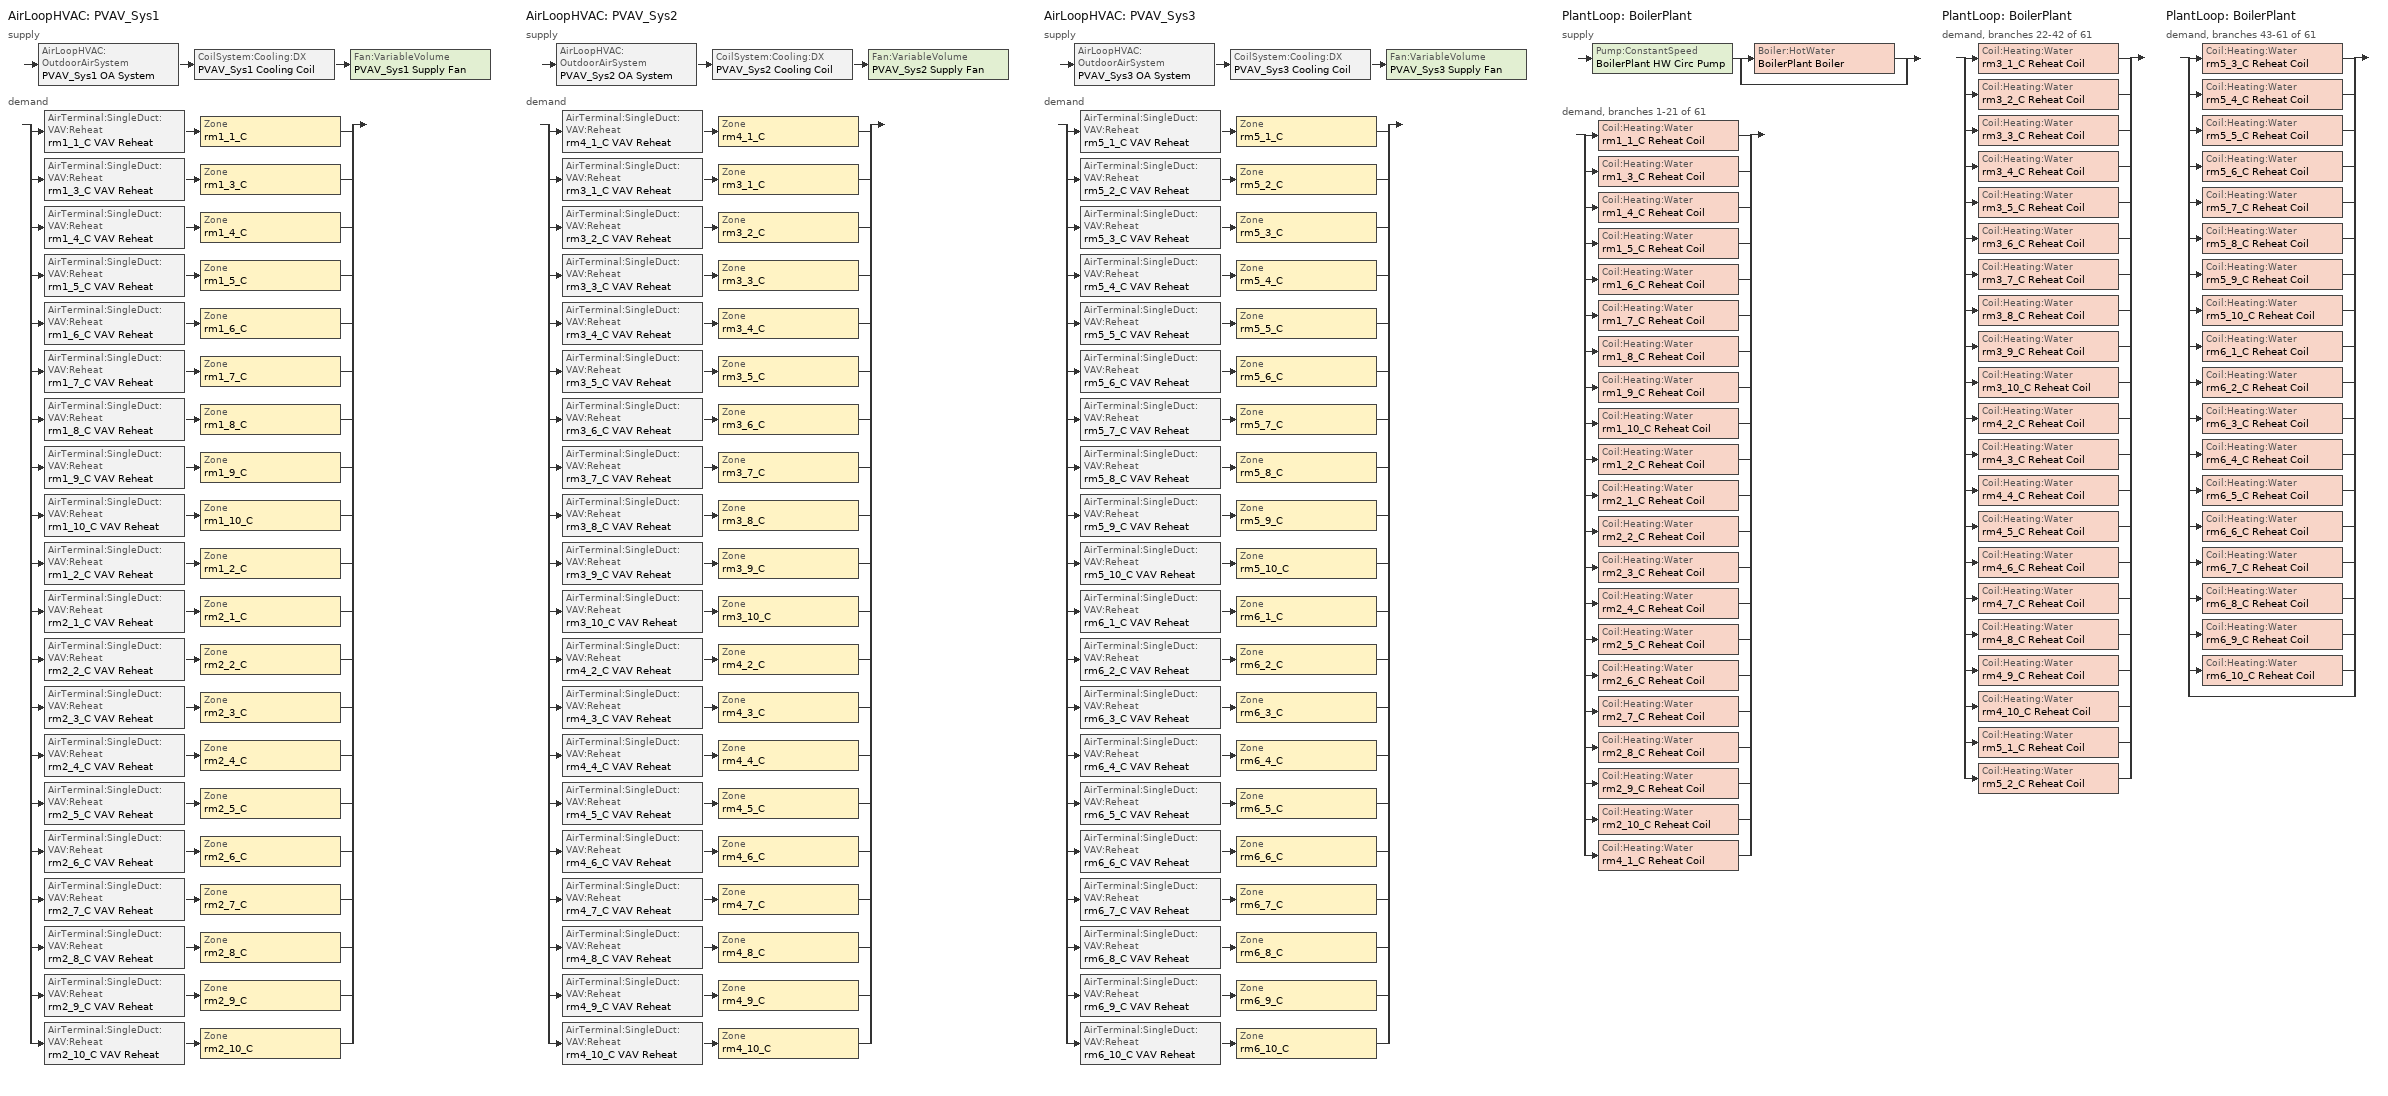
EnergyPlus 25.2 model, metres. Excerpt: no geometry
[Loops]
AirLoopHVAC 'PVAV_Sys1'
 supply: AirLoopHVAC:OutdoorAirSystem 'PVAV_Sys1 OA System' > CoilSystem:Cooling:DX 'PVAV_Sys1 Cooling Coil' > Fan:VariableVolume 'PVAV_Sys1 Supply Fan'
 demand: split
  | AirTerminal:SingleDuct:VAV:Reheat 'rm1_1_C VAV Reheat' > Zone 'rm1_1_C'
  | AirTerminal:SingleDuct:VAV:Reheat 'rm1_3_C VAV Reheat' > Zone 'rm1_3_C'
  | AirTerminal:SingleDuct:VAV:Reheat 'rm1_4_C VAV Reheat' > Zone 'rm1_4_C'
  | AirTerminal:SingleDuct:VAV:Reheat 'rm1_5_C VAV Reheat' > Zone 'rm1_5_C'
  | AirTerminal:SingleDuct:VAV:Reheat 'rm1_6_C VAV Reheat' > Zone 'rm1_6_C'
  | AirTerminal:SingleDuct:VAV:Reheat 'rm1_7_C VAV Reheat' > Zone 'rm1_7_C'
  | AirTerminal:SingleDuct:VAV:Reheat 'rm1_8_C VAV Reheat' > Zone 'rm1_8_C'
  | AirTerminal:SingleDuct:VAV:Reheat 'rm1_9_C VAV Reheat' > Zone 'rm1_9_C'
  | AirTerminal:SingleDuct:VAV:Reheat 'rm1_10_C VAV Reheat' > Zone 'rm1_10_C'
  | AirTerminal:SingleDuct:VAV:Reheat 'rm1_2_C VAV Reheat' > Zone 'rm1_2_C'
  | AirTerminal:SingleDuct:VAV:Reheat 'rm2_1_C VAV Reheat' > Zone 'rm2_1_C'
  | AirTerminal:SingleDuct:VAV:Reheat 'rm2_2_C VAV Reheat' > Zone 'rm2_2_C'
  | AirTerminal:SingleDuct:VAV:Reheat 'rm2_3_C VAV Reheat' > Zone 'rm2_3_C'
  | AirTerminal:SingleDuct:VAV:Reheat 'rm2_4_C VAV Reheat' > Zone 'rm2_4_C'
  | AirTerminal:SingleDuct:VAV:Reheat 'rm2_5_C VAV Reheat' > Zone 'rm2_5_C'
  | AirTerminal:SingleDuct:VAV:Reheat 'rm2_6_C VAV Reheat' > Zone 'rm2_6_C'
  | AirTerminal:SingleDuct:VAV:Reheat 'rm2_7_C VAV Reheat' > Zone 'rm2_7_C'
  | AirTerminal:SingleDuct:VAV:Reheat 'rm2_8_C VAV Reheat' > Zone 'rm2_8_C'
  | AirTerminal:SingleDuct:VAV:Reheat 'rm2_9_C VAV Reheat' > Zone 'rm2_9_C'
  | AirTerminal:SingleDuct:VAV:Reheat 'rm2_10_C VAV Reheat' > Zone 'rm2_10_C'
AirLoopHVAC 'PVAV_Sys2'
 supply: AirLoopHVAC:OutdoorAirSystem 'PVAV_Sys2 OA System' > CoilSystem:Cooling:DX 'PVAV_Sys2 Cooling Coil' > Fan:VariableVolume 'PVAV_Sys2 Supply Fan'
 demand: split
  | AirTerminal:SingleDuct:VAV:Reheat 'rm4_1_C VAV Reheat' > Zone 'rm4_1_C'
  | AirTerminal:SingleDuct:VAV:Reheat 'rm3_1_C VAV Reheat' > Zone 'rm3_1_C'
  | AirTerminal:SingleDuct:VAV:Reheat 'rm3_2_C VAV Reheat' > Zone 'rm3_2_C'
  | AirTerminal:SingleDuct:VAV:Reheat 'rm3_3_C VAV Reheat' > Zone 'rm3_3_C'
  | AirTerminal:SingleDuct:VAV:Reheat 'rm3_4_C VAV Reheat' > Zone 'rm3_4_C'
  | AirTerminal:SingleDuct:VAV:Reheat 'rm3_5_C VAV Reheat' > Zone 'rm3_5_C'
  | AirTerminal:SingleDuct:VAV:Reheat 'rm3_6_C VAV Reheat' > Zone 'rm3_6_C'
  | AirTerminal:SingleDuct:VAV:Reheat 'rm3_7_C VAV Reheat' > Zone 'rm3_7_C'
  | AirTerminal:SingleDuct:VAV:Reheat 'rm3_8_C VAV Reheat' > Zone 'rm3_8_C'
  | AirTerminal:SingleDuct:VAV:Reheat 'rm3_9_C VAV Reheat' > Zone 'rm3_9_C'
  | AirTerminal:SingleDuct:VAV:Reheat 'rm3_10_C VAV Reheat' > Zone 'rm3_10_C'
  | AirTerminal:SingleDuct:VAV:Reheat 'rm4_2_C VAV Reheat' > Zone 'rm4_2_C'
  | AirTerminal:SingleDuct:VAV:Reheat 'rm4_3_C VAV Reheat' > Zone 'rm4_3_C'
  | AirTerminal:SingleDuct:VAV:Reheat 'rm4_4_C VAV Reheat' > Zone 'rm4_4_C'
  | AirTerminal:SingleDuct:VAV:Reheat 'rm4_5_C VAV Reheat' > Zone 'rm4_5_C'
  | AirTerminal:SingleDuct:VAV:Reheat 'rm4_6_C VAV Reheat' > Zone 'rm4_6_C'
  | AirTerminal:SingleDuct:VAV:Reheat 'rm4_7_C VAV Reheat' > Zone 'rm4_7_C'
  | AirTerminal:SingleDuct:VAV:Reheat 'rm4_8_C VAV Reheat' > Zone 'rm4_8_C'
  | AirTerminal:SingleDuct:VAV:Reheat 'rm4_9_C VAV Reheat' > Zone 'rm4_9_C'
  | AirTerminal:SingleDuct:VAV:Reheat 'rm4_10_C VAV Reheat' > Zone 'rm4_10_C'
AirLoopHVAC 'PVAV_Sys3'
 supply: AirLoopHVAC:OutdoorAirSystem 'PVAV_Sys3 OA System' > CoilSystem:Cooling:DX 'PVAV_Sys3 Cooling Coil' > Fan:VariableVolume 'PVAV_Sys3 Supply Fan'
 demand: split
  | AirTerminal:SingleDuct:VAV:Reheat 'rm5_1_C VAV Reheat' > Zone 'rm5_1_C'
  | AirTerminal:SingleDuct:VAV:Reheat 'rm5_2_C VAV Reheat' > Zone 'rm5_2_C'
  | AirTerminal:SingleDuct:VAV:Reheat 'rm5_3_C VAV Reheat' > Zone 'rm5_3_C'
  | AirTerminal:SingleDuct:VAV:Reheat 'rm5_4_C VAV Reheat' > Zone 'rm5_4_C'
  | AirTerminal:SingleDuct:VAV:Reheat 'rm5_5_C VAV Reheat' > Zone 'rm5_5_C'
  | AirTerminal:SingleDuct:VAV:Reheat 'rm5_6_C VAV Reheat' > Zone 'rm5_6_C'
  | AirTerminal:SingleDuct:VAV:Reheat 'rm5_7_C VAV Reheat' > Zone 'rm5_7_C'
  | AirTerminal:SingleDuct:VAV:Reheat 'rm5_8_C VAV Reheat' > Zone 'rm5_8_C'
  | AirTerminal:SingleDuct:VAV:Reheat 'rm5_9_C VAV Reheat' > Zone 'rm5_9_C'
  | AirTerminal:SingleDuct:VAV:Reheat 'rm5_10_C VAV Reheat' > Zone 'rm5_10_C'
  | AirTerminal:SingleDuct:VAV:Reheat 'rm6_1_C VAV Reheat' > Zone 'rm6_1_C'
  | AirTerminal:SingleDuct:VAV:Reheat 'rm6_2_C VAV Reheat' > Zone 'rm6_2_C'
  | AirTerminal:SingleDuct:VAV:Reheat 'rm6_3_C VAV Reheat' > Zone 'rm6_3_C'
  | AirTerminal:SingleDuct:VAV:Reheat 'rm6_4_C VAV Reheat' > Zone 'rm6_4_C'
  | AirTerminal:SingleDuct:VAV:Reheat 'rm6_5_C VAV Reheat' > Zone 'rm6_5_C'
  | AirTerminal:SingleDuct:VAV:Reheat 'rm6_6_C VAV Reheat' > Zone 'rm6_6_C'
  | AirTerminal:SingleDuct:VAV:Reheat 'rm6_7_C VAV Reheat' > Zone 'rm6_7_C'
  | AirTerminal:SingleDuct:VAV:Reheat 'rm6_8_C VAV Reheat' > Zone 'rm6_8_C'
  | AirTerminal:SingleDuct:VAV:Reheat 'rm6_9_C VAV Reheat' > Zone 'rm6_9_C'
  | AirTerminal:SingleDuct:VAV:Reheat 'rm6_10_C VAV Reheat' > Zone 'rm6_10_C'
PlantLoop 'BoilerPlant'
 supply: Pump:ConstantSpeed 'BoilerPlant HW Circ Pump' > split
  | Boiler:HotWater 'BoilerPlant Boiler'
  | bypass
 demand, branches 1-21 of 61: split
  | Coil:Heating:Water 'rm1_1_C Reheat Coil'
  | Coil:Heating:Water 'rm1_3_C Reheat Coil'
  | Coil:Heating:Water 'rm1_4_C Reheat Coil'
  | Coil:Heating:Water 'rm1_5_C Reheat Coil'
  | Coil:Heating:Water 'rm1_6_C Reheat Coil'
  | Coil:Heating:Water 'rm1_7_C Reheat Coil'
  | Coil:Heating:Water 'rm1_8_C Reheat Coil'
  | Coil:Heating:Water 'rm1_9_C Reheat Coil'
  | Coil:Heating:Water 'rm1_10_C Reheat Coil'
  | Coil:Heating:Water 'rm1_2_C Reheat Coil'
  | Coil:Heating:Water 'rm2_1_C Reheat Coil'
  | Coil:Heating:Water 'rm2_2_C Reheat Coil'
  | Coil:Heating:Water 'rm2_3_C Reheat Coil'
  | Coil:Heating:Water 'rm2_4_C Reheat Coil'
  | Coil:Heating:Water 'rm2_5_C Reheat Coil'
  | Coil:Heating:Water 'rm2_6_C Reheat Coil'
  | Coil:Heating:Water 'rm2_7_C Reheat Coil'
  | Coil:Heating:Water 'rm2_8_C Reheat Coil'
  | Coil:Heating:Water 'rm2_9_C Reheat Coil'
  | Coil:Heating:Water 'rm2_10_C Reheat Coil'
  | Coil:Heating:Water 'rm4_1_C Reheat Coil'
PlantLoop 'BoilerPlant'
 demand, branches 22-42 of 61: split
  | Coil:Heating:Water 'rm3_1_C Reheat Coil'
  | Coil:Heating:Water 'rm3_2_C Reheat Coil'
  | Coil:Heating:Water 'rm3_3_C Reheat Coil'
  | Coil:Heating:Water 'rm3_4_C Reheat Coil'
  | Coil:Heating:Water 'rm3_5_C Reheat Coil'
  | Coil:Heating:Water 'rm3_6_C Reheat Coil'
  | Coil:Heating:Water 'rm3_7_C Reheat Coil'
  | Coil:Heating:Water 'rm3_8_C Reheat Coil'
  | Coil:Heating:Water 'rm3_9_C Reheat Coil'
  | Coil:Heating:Water 'rm3_10_C Reheat Coil'
  | Coil:Heating:Water 'rm4_2_C Reheat Coil'
  | Coil:Heating:Water 'rm4_3_C Reheat Coil'
  | Coil:Heating:Water 'rm4_4_C Reheat Coil'
  | Coil:Heating:Water 'rm4_5_C Reheat Coil'
  | Coil:Heating:Water 'rm4_6_C Reheat Coil'
  | Coil:Heating:Water 'rm4_7_C Reheat Coil'
  | Coil:Heating:Water 'rm4_8_C Reheat Coil'
  | Coil:Heating:Water 'rm4_9_C Reheat Coil'
  | Coil:Heating:Water 'rm4_10_C Reheat Coil'
  | Coil:Heating:Water 'rm5_1_C Reheat Coil'
  | Coil:Heating:Water 'rm5_2_C Reheat Coil'
PlantLoop 'BoilerPlant'
 demand, branches 43-61 of 61: split
  | Coil:Heating:Water 'rm5_3_C Reheat Coil'
  | Coil:Heating:Water 'rm5_4_C Reheat Coil'
  | Coil:Heating:Water 'rm5_5_C Reheat Coil'
  | Coil:Heating:Water 'rm5_6_C Reheat Coil'
  | Coil:Heating:Water 'rm5_7_C Reheat Coil'
  | Coil:Heating:Water 'rm5_8_C Reheat Coil'
  | Coil:Heating:Water 'rm5_9_C Reheat Coil'
  | Coil:Heating:Water 'rm5_10_C Reheat Coil'
  | Coil:Heating:Water 'rm6_1_C Reheat Coil'
  | Coil:Heating:Water 'rm6_2_C Reheat Coil'
  | Coil:Heating:Water 'rm6_3_C Reheat Coil'
  | Coil:Heating:Water 'rm6_4_C Reheat Coil'
  | Coil:Heating:Water 'rm6_5_C Reheat Coil'
  | Coil:Heating:Water 'rm6_6_C Reheat Coil'
  | Coil:Heating:Water 'rm6_7_C Reheat Coil'
  | Coil:Heating:Water 'rm6_8_C Reheat Coil'
  | Coil:Heating:Water 'rm6_9_C Reheat Coil'
  | Coil:Heating:Water 'rm6_10_C Reheat Coil'
  | bypass
[ZoneControl:Thermostat] Control Type Schedule=Zone-Control-Type-Sched
Name | Zone or ZoneList | Control 1
rm1_1_C Thermostat | rm1_1_C | rm1_1_C DualSPSched
rm1_3_C Thermostat | rm1_3_C | rm1_3_C DualSPSched
rm1_4_C Thermostat | rm1_4_C | rm1_4_C DualSPSched
rm1_5_C Thermostat | rm1_5_C | rm1_5_C DualSPSched
rm1_6_C Thermostat | rm1_6_C | rm1_6_C DualSPSched
rm1_7_C Thermostat | rm1_7_C | rm1_7_C DualSPSched
rm1_8_C Thermostat | rm1_8_C | rm1_8_C DualSPSched
rm1_9_C Thermostat | rm1_9_C | rm1_9_C DualSPSched
rm1_10_C Thermostat | rm1_10_C | rm1_10_C DualSPSched
rm1_2_C Thermostat | rm1_2_C | rm1_2_C DualSPSched
rm2_1_C Thermostat | rm2_1_C | rm2_1_C DualSPSched
rm2_2_C Thermostat | rm2_2_C | rm2_2_C DualSPSched
rm2_3_C Thermostat | rm2_3_C | rm2_3_C DualSPSched
rm2_4_C Thermostat | rm2_4_C | rm2_4_C DualSPSched
rm2_5_C Thermostat | rm2_5_C | rm2_5_C DualSPSched
rm2_6_C Thermostat | rm2_6_C | rm2_6_C DualSPSched
rm2_7_C Thermostat | rm2_7_C | rm2_7_C DualSPSched
rm2_8_C Thermostat | rm2_8_C | rm2_8_C DualSPSched
rm2_9_C Thermostat | rm2_9_C | rm2_9_C DualSPSched
rm2_10_C Thermostat | rm2_10_C | rm2_10_C DualSPSched
rm4_1_C Thermostat | rm4_1_C | rm4_1_C DualSPSched
rm3_1_C Thermostat | rm3_1_C | rm3_1_C DualSPSched
rm3_2_C Thermostat | rm3_2_C | rm3_2_C DualSPSched
rm3_3_C Thermostat | rm3_3_C | rm3_3_C DualSPSched
rm3_4_C Thermostat | rm3_4_C | rm3_4_C DualSPSched
rm3_5_C Thermostat | rm3_5_C | rm3_5_C DualSPSched
rm3_6_C Thermostat | rm3_6_C | rm3_6_C DualSPSched
rm3_7_C Thermostat | rm3_7_C | rm3_7_C DualSPSched
rm3_8_C Thermostat | rm3_8_C | rm3_8_C DualSPSched
rm3_9_C Thermostat | rm3_9_C | rm3_9_C DualSPSched
rm3_10_C Thermostat | rm3_10_C | rm3_10_C DualSPSched
rm4_2_C Thermostat | rm4_2_C | rm4_2_C DualSPSched
rm4_3_C Thermostat | rm4_3_C | rm4_3_C DualSPSched
rm4_4_C Thermostat | rm4_4_C | rm4_4_C DualSPSched
rm4_5_C Thermostat | rm4_5_C | rm4_5_C DualSPSched
rm4_6_C Thermostat | rm4_6_C | rm4_6_C DualSPSched
rm4_7_C Thermostat | rm4_7_C | rm4_7_C DualSPSched
rm4_8_C Thermostat | rm4_8_C | rm4_8_C DualSPSched
rm4_9_C Thermostat | rm4_9_C | rm4_9_C DualSPSched
rm4_10_C Thermostat | rm4_10_C | rm4_10_C DualSPSched
rm5_1_C Thermostat | rm5_1_C | rm5_1_C DualSPSched
rm5_2_C Thermostat | rm5_2_C | rm5_2_C DualSPSched
rm5_3_C Thermostat | rm5_3_C | rm5_3_C DualSPSched
rm5_4_C Thermostat | rm5_4_C | rm5_4_C DualSPSched
rm5_5_C Thermostat | rm5_5_C | rm5_5_C DualSPSched
rm5_6_C Thermostat | rm5_6_C | rm5_6_C DualSPSched
rm5_7_C Thermostat | rm5_7_C | rm5_7_C DualSPSched
rm5_8_C Thermostat | rm5_8_C | rm5_8_C DualSPSched
rm5_9_C Thermostat | rm5_9_C | rm5_9_C DualSPSched
rm5_10_C Thermostat | rm5_10_C | rm5_10_C DualSPSched
rm6_1_C Thermostat | rm6_1_C | rm6_1_C DualSPSched
rm6_2_C Thermostat | rm6_2_C | rm6_2_C DualSPSched
rm6_3_C Thermostat | rm6_3_C | rm6_3_C DualSPSched
rm6_4_C Thermostat | rm6_4_C | rm6_4_C DualSPSched
rm6_5_C Thermostat | rm6_5_C | rm6_5_C DualSPSched
rm6_6_C Thermostat | rm6_6_C | rm6_6_C DualSPSched
rm6_7_C Thermostat | rm6_7_C | rm6_7_C DualSPSched
rm6_8_C Thermostat | rm6_8_C | rm6_8_C DualSPSched
rm6_9_C Thermostat | rm6_9_C | rm6_9_C DualSPSched
rm6_10_C Thermostat | rm6_10_C | rm6_10_C DualSPSched
[ThermostatSetpoint:DualSetpoint] Heating Setpoint Temperature Schedule=OffHtT; Cooling Setpoint Temperature Schedule=OffClT
rm1_1_C DualSPSched; rm1_3_C DualSPSched; rm1_4_C DualSPSched; rm1_5_C DualSPSched; rm1_6_C DualSPSched; rm1_7_C DualSPSched; rm1_8_C DualSPSched; rm1_9_C DualSPSched; rm1_10_C DualSPSched; rm1_2_C DualSPSched; rm2_1_C DualSPSched; rm2_2_C DualSPSched; rm2_3_C DualSPSched; rm2_4_C DualSPSched; rm2_5_C DualSPSched; rm2_6_C DualSPSched; rm2_7_C DualSPSched; rm2_8_C DualSPSched; rm2_9_C DualSPSched; rm2_10_C DualSPSched; rm4_1_C DualSPSched; rm3_1_C DualSPSched; rm3_2_C DualSPSched; rm3_3_C DualSPSched; rm3_4_C DualSPSched; rm3_5_C DualSPSched; rm3_6_C DualSPSched; rm3_7_C DualSPSched; rm3_8_C DualSPSched; rm3_9_C DualSPSched; rm3_10_C DualSPSched; rm4_2_C DualSPSched; rm4_3_C DualSPSched; rm4_4_C DualSPSched; rm4_5_C DualSPSched; rm4_6_C DualSPSched; rm4_7_C DualSPSched; rm4_8_C DualSPSched; rm4_9_C DualSPSched; rm4_10_C DualSPSched; rm5_1_C DualSPSched; rm5_2_C DualSPSched; rm5_3_C DualSPSched; rm5_4_C DualSPSched; rm5_5_C DualSPSched; rm5_6_C DualSPSched; rm5_7_C DualSPSched; rm5_8_C DualSPSched; rm5_9_C DualSPSched; rm5_10_C DualSPSched; rm6_1_C DualSPSched; rm6_2_C DualSPSched; rm6_3_C DualSPSched; rm6_4_C DualSPSched; rm6_5_C DualSPSched; rm6_6_C DualSPSched; rm6_7_C DualSPSched; rm6_8_C DualSPSched; rm6_9_C DualSPSched; rm6_10_C DualSPSched
[Sizing:Zone] Zone Cooling Design Supply Air Temperature Input Method=SupplyAirTemperature; Zone Cooling Design Supply Air Temperature {C}=14; Zone Heating Design Supply Air Temperature Input Method=SupplyAirTemperature; Zone Heating Design Supply Air Temperature {C}=50; Zone Cooling Design Supply Air Humidity Ratio {kgWater/kgDryAir}=0.008; Zone Heating Design Supply Air Humidity Ratio {kgWater/kgDryAir}=0.008; Zone Heating Sizing Factor=0; Zone Cooling Sizing Factor=0; Cooling Design Air Flow Method=DesignDay; Cooling Design Air Flow Rate {m3/s}=0; Heating Design Air Flow Method=DesignDay; Heating Design Air Flow Rate {m3/s}=0
Name | Design Specification Outdoor Air Object
rm1_1_C | SZ DSOA rm1_1_C
rm1_3_C | SZ DSOA rm1_3_C
rm1_4_C | SZ DSOA rm1_4_C
rm1_5_C | SZ DSOA rm1_5_C
rm1_6_C | SZ DSOA rm1_6_C
rm1_7_C | SZ DSOA rm1_7_C
rm1_8_C | SZ DSOA rm1_8_C
rm1_9_C | SZ DSOA rm1_9_C
rm1_10_C | SZ DSOA rm1_10_C
rm1_2_C | SZ DSOA rm1_2_C
rm2_1_C | SZ DSOA rm2_1_C
rm2_2_C | SZ DSOA rm2_2_C
rm2_3_C | SZ DSOA rm2_3_C
rm2_4_C | SZ DSOA rm2_4_C
rm2_5_C | SZ DSOA rm2_5_C
rm2_6_C | SZ DSOA rm2_6_C
rm2_7_C | SZ DSOA rm2_7_C
rm2_8_C | SZ DSOA rm2_8_C
rm2_9_C | SZ DSOA rm2_9_C
rm2_10_C | SZ DSOA rm2_10_C
rm4_1_C | SZ DSOA rm4_1_C
rm3_1_C | SZ DSOA rm3_1_C
rm3_2_C | SZ DSOA rm3_2_C
rm3_3_C | SZ DSOA rm3_3_C
rm3_4_C | SZ DSOA rm3_4_C
rm3_5_C | SZ DSOA rm3_5_C
rm3_6_C | SZ DSOA rm3_6_C
rm3_7_C | SZ DSOA rm3_7_C
rm3_8_C | SZ DSOA rm3_8_C
rm3_9_C | SZ DSOA rm3_9_C
rm3_10_C | SZ DSOA rm3_10_C
rm4_2_C | SZ DSOA rm4_2_C
rm4_3_C | SZ DSOA rm4_3_C
rm4_4_C | SZ DSOA rm4_4_C
rm4_5_C | SZ DSOA rm4_5_C
rm4_6_C | SZ DSOA rm4_6_C
rm4_7_C | SZ DSOA rm4_7_C
rm4_8_C | SZ DSOA rm4_8_C
rm4_9_C | SZ DSOA rm4_9_C
rm4_10_C | SZ DSOA rm4_10_C
rm5_1_C | SZ DSOA rm5_1_C
rm5_2_C | SZ DSOA rm5_2_C
rm5_3_C | SZ DSOA rm5_3_C
rm5_4_C | SZ DSOA rm5_4_C
rm5_5_C | SZ DSOA rm5_5_C
rm5_6_C | SZ DSOA rm5_6_C
rm5_7_C | SZ DSOA rm5_7_C
rm5_8_C | SZ DSOA rm5_8_C
rm5_9_C | SZ DSOA rm5_9_C
rm5_10_C | SZ DSOA rm5_10_C
rm6_1_C | SZ DSOA rm6_1_C
rm6_2_C | SZ DSOA rm6_2_C
rm6_3_C | SZ DSOA rm6_3_C
rm6_4_C | SZ DSOA rm6_4_C
rm6_5_C | SZ DSOA rm6_5_C
rm6_6_C | SZ DSOA rm6_6_C
rm6_7_C | SZ DSOA rm6_7_C
rm6_8_C | SZ DSOA rm6_8_C
rm6_9_C | SZ DSOA rm6_9_C
rm6_10_C | SZ DSOA rm6_10_C
[DesignSpecification:OutdoorAir] Outdoor Air Method=Flow/Zone; Outdoor Air Flow per Person {m3/s-person}=0; Outdoor Air Flow per Zone Floor Area {m3/s-m2}=0; Outdoor Air Flow per Zone {m3/s}=0.0308911
SZ DSOA rm1_1_C; SZ DSOA rm1_3_C; SZ DSOA rm1_4_C; SZ DSOA rm1_5_C; SZ DSOA rm1_6_C; SZ DSOA rm1_7_C; SZ DSOA rm1_8_C; SZ DSOA rm1_9_C; SZ DSOA rm1_10_C; SZ DSOA rm1_2_C; SZ DSOA rm2_1_C; SZ DSOA rm2_2_C; SZ DSOA rm2_3_C; SZ DSOA rm2_4_C; SZ DSOA rm2_5_C; SZ DSOA rm2_6_C; SZ DSOA rm2_7_C; SZ DSOA rm2_8_C; SZ DSOA rm2_9_C; SZ DSOA rm2_10_C; SZ DSOA rm4_1_C; SZ DSOA rm3_1_C; SZ DSOA rm3_2_C; SZ DSOA rm3_3_C; SZ DSOA rm3_4_C; SZ DSOA rm3_5_C; SZ DSOA rm3_6_C; SZ DSOA rm3_7_C; SZ DSOA rm3_8_C; SZ DSOA rm3_9_C; SZ DSOA rm3_10_C; SZ DSOA rm4_2_C; SZ DSOA rm4_3_C; SZ DSOA rm4_4_C; SZ DSOA rm4_5_C; SZ DSOA rm4_6_C; SZ DSOA rm4_7_C; SZ DSOA rm4_8_C; SZ DSOA rm4_9_C; SZ DSOA rm4_10_C; SZ DSOA rm5_1_C; SZ DSOA rm5_2_C; SZ DSOA rm5_3_C; SZ DSOA rm5_4_C; SZ DSOA rm5_5_C; SZ DSOA rm5_6_C; SZ DSOA rm5_7_C; SZ DSOA rm5_8_C; SZ DSOA rm5_9_C; SZ DSOA rm5_10_C; SZ DSOA rm6_1_C; SZ DSOA rm6_2_C; SZ DSOA rm6_3_C; SZ DSOA rm6_4_C; SZ DSOA rm6_5_C; SZ DSOA rm6_6_C; SZ DSOA rm6_7_C; SZ DSOA rm6_8_C; SZ DSOA rm6_9_C; SZ DSOA rm6_10_C
[Zone equipment]
rm1_1_C: rm1_1_C VAV Reheat
rm1_3_C: rm1_3_C VAV Reheat
rm1_4_C: rm1_4_C VAV Reheat
rm1_5_C: rm1_5_C VAV Reheat
rm1_6_C: rm1_6_C VAV Reheat
rm1_7_C: rm1_7_C VAV Reheat
rm1_8_C: rm1_8_C VAV Reheat
rm1_9_C: rm1_9_C VAV Reheat
rm1_10_C: rm1_10_C VAV Reheat
rm1_2_C: rm1_2_C VAV Reheat
rm2_1_C: rm2_1_C VAV Reheat
rm2_2_C: rm2_2_C VAV Reheat
rm2_3_C: rm2_3_C VAV Reheat
rm2_4_C: rm2_4_C VAV Reheat
rm2_5_C: rm2_5_C VAV Reheat
rm2_6_C: rm2_6_C VAV Reheat
rm2_7_C: rm2_7_C VAV Reheat
rm2_8_C: rm2_8_C VAV Reheat
rm2_9_C: rm2_9_C VAV Reheat
rm2_10_C: rm2_10_C VAV Reheat
rm4_1_C: rm4_1_C VAV Reheat
rm3_1_C: rm3_1_C VAV Reheat
rm3_2_C: rm3_2_C VAV Reheat
rm3_3_C: rm3_3_C VAV Reheat
rm3_4_C: rm3_4_C VAV Reheat
rm3_5_C: rm3_5_C VAV Reheat
rm3_6_C: rm3_6_C VAV Reheat
rm3_7_C: rm3_7_C VAV Reheat
rm3_8_C: rm3_8_C VAV Reheat
rm3_9_C: rm3_9_C VAV Reheat
rm3_10_C: rm3_10_C VAV Reheat
rm4_2_C: rm4_2_C VAV Reheat
rm4_3_C: rm4_3_C VAV Reheat
rm4_4_C: rm4_4_C VAV Reheat
rm4_5_C: rm4_5_C VAV Reheat
rm4_6_C: rm4_6_C VAV Reheat
rm4_7_C: rm4_7_C VAV Reheat
rm4_8_C: rm4_8_C VAV Reheat
rm4_9_C: rm4_9_C VAV Reheat
rm4_10_C: rm4_10_C VAV Reheat
rm5_1_C: rm5_1_C VAV Reheat
rm5_2_C: rm5_2_C VAV Reheat
rm5_3_C: rm5_3_C VAV Reheat
rm5_4_C: rm5_4_C VAV Reheat
rm5_5_C: rm5_5_C VAV Reheat
rm5_6_C: rm5_6_C VAV Reheat
rm5_7_C: rm5_7_C VAV Reheat
rm5_8_C: rm5_8_C VAV Reheat
rm5_9_C: rm5_9_C VAV Reheat
rm5_10_C: rm5_10_C VAV Reheat
rm6_1_C: rm6_1_C VAV Reheat
rm6_2_C: rm6_2_C VAV Reheat
rm6_3_C: rm6_3_C VAV Reheat
rm6_4_C: rm6_4_C VAV Reheat
rm6_5_C: rm6_5_C VAV Reheat
rm6_6_C: rm6_6_C VAV Reheat
rm6_7_C: rm6_7_C VAV Reheat
rm6_8_C: rm6_8_C VAV Reheat
rm6_9_C: rm6_9_C VAV Reheat
rm6_10_C: rm6_10_C VAV Reheat
[AirTerminal:SingleDuct:VAV:Reheat] Availability Schedule=OffFan; Maximum Air Flow Rate {m3/s}=autosize; Zone Minimum Air Flow Input Method=Constant; Constant Minimum Air Flow Fraction=0.3; Maximum Hot Water or Steam Flow Rate {m3/s}=autosize; Minimum Hot Water or Steam Flow Rate {m3/s}=0; Convergence Tolerance=0.001; Damper Heating Action=Reverse
Name | Reheat Coil
rm1_1_C VAV Reheat | rm1_1_C Reheat Coil
rm1_3_C VAV Reheat | rm1_3_C Reheat Coil
rm1_4_C VAV Reheat | rm1_4_C Reheat Coil
rm1_5_C VAV Reheat | rm1_5_C Reheat Coil
rm1_6_C VAV Reheat | rm1_6_C Reheat Coil
rm1_7_C VAV Reheat | rm1_7_C Reheat Coil
rm1_8_C VAV Reheat | rm1_8_C Reheat Coil
rm1_9_C VAV Reheat | rm1_9_C Reheat Coil
rm1_10_C VAV Reheat | rm1_10_C Reheat Coil
rm1_2_C VAV Reheat | rm1_2_C Reheat Coil
rm2_1_C VAV Reheat | rm2_1_C Reheat Coil
rm2_2_C VAV Reheat | rm2_2_C Reheat Coil
rm2_3_C VAV Reheat | rm2_3_C Reheat Coil
rm2_4_C VAV Reheat | rm2_4_C Reheat Coil
rm2_5_C VAV Reheat | rm2_5_C Reheat Coil
rm2_6_C VAV Reheat | rm2_6_C Reheat Coil
rm2_7_C VAV Reheat | rm2_7_C Reheat Coil
rm2_8_C VAV Reheat | rm2_8_C Reheat Coil
rm2_9_C VAV Reheat | rm2_9_C Reheat Coil
rm2_10_C VAV Reheat | rm2_10_C Reheat Coil
rm4_1_C VAV Reheat | rm4_1_C Reheat Coil
rm3_1_C VAV Reheat | rm3_1_C Reheat Coil
rm3_2_C VAV Reheat | rm3_2_C Reheat Coil
rm3_3_C VAV Reheat | rm3_3_C Reheat Coil
rm3_4_C VAV Reheat | rm3_4_C Reheat Coil
rm3_5_C VAV Reheat | rm3_5_C Reheat Coil
rm3_6_C VAV Reheat | rm3_6_C Reheat Coil
rm3_7_C VAV Reheat | rm3_7_C Reheat Coil
rm3_8_C VAV Reheat | rm3_8_C Reheat Coil
rm3_9_C VAV Reheat | rm3_9_C Reheat Coil
rm3_10_C VAV Reheat | rm3_10_C Reheat Coil
rm4_2_C VAV Reheat | rm4_2_C Reheat Coil
rm4_3_C VAV Reheat | rm4_3_C Reheat Coil
rm4_4_C VAV Reheat | rm4_4_C Reheat Coil
rm4_5_C VAV Reheat | rm4_5_C Reheat Coil
rm4_6_C VAV Reheat | rm4_6_C Reheat Coil
rm4_7_C VAV Reheat | rm4_7_C Reheat Coil
rm4_8_C VAV Reheat | rm4_8_C Reheat Coil
rm4_9_C VAV Reheat | rm4_9_C Reheat Coil
rm4_10_C VAV Reheat | rm4_10_C Reheat Coil
rm5_1_C VAV Reheat | rm5_1_C Reheat Coil
rm5_2_C VAV Reheat | rm5_2_C Reheat Coil
rm5_3_C VAV Reheat | rm5_3_C Reheat Coil
rm5_4_C VAV Reheat | rm5_4_C Reheat Coil
rm5_5_C VAV Reheat | rm5_5_C Reheat Coil
rm5_6_C VAV Reheat | rm5_6_C Reheat Coil
rm5_7_C VAV Reheat | rm5_7_C Reheat Coil
rm5_8_C VAV Reheat | rm5_8_C Reheat Coil
rm5_9_C VAV Reheat | rm5_9_C Reheat Coil
rm5_10_C VAV Reheat | rm5_10_C Reheat Coil
rm6_1_C VAV Reheat | rm6_1_C Reheat Coil
rm6_2_C VAV Reheat | rm6_2_C Reheat Coil
rm6_3_C VAV Reheat | rm6_3_C Reheat Coil
rm6_4_C VAV Reheat | rm6_4_C Reheat Coil
rm6_5_C VAV Reheat | rm6_5_C Reheat Coil
rm6_6_C VAV Reheat | rm6_6_C Reheat Coil
rm6_7_C VAV Reheat | rm6_7_C Reheat Coil
rm6_8_C VAV Reheat | rm6_8_C Reheat Coil
rm6_9_C VAV Reheat | rm6_9_C Reheat Coil
rm6_10_C VAV Reheat | rm6_10_C Reheat Coil
[Coil:Heating:Water] Availability Schedule=OffFan; U-Factor Times Area Value {W/K}=autosize; Maximum Water Flow Rate {m3/s}=autosize; Performance Input Method=UFactorTimesAreaAndDesignWaterFlowRate; Rated Capacity {W}=autosize; Rated Inlet Water Temperature {C}=82.2; Rated Inlet Air Temperature {C}=16.6; Rated Outlet Water Temperature {C}=71.1; Rated Outlet Air Temperature {C}=32.2
rm1_1_C Reheat Coil; rm1_3_C Reheat Coil; rm1_4_C Reheat Coil; rm1_5_C Reheat Coil; rm1_6_C Reheat Coil; rm1_7_C Reheat Coil; rm1_8_C Reheat Coil; rm1_9_C Reheat Coil; rm1_10_C Reheat Coil; rm1_2_C Reheat Coil; rm2_1_C Reheat Coil; rm2_2_C Reheat Coil; rm2_3_C Reheat Coil; rm2_4_C Reheat Coil; rm2_5_C Reheat Coil; rm2_6_C Reheat Coil; rm2_7_C Reheat Coil; rm2_8_C Reheat Coil; rm2_9_C Reheat Coil; rm2_10_C Reheat Coil; rm4_1_C Reheat Coil; rm3_1_C Reheat Coil; rm3_2_C Reheat Coil; rm3_3_C Reheat Coil; rm3_4_C Reheat Coil; rm3_5_C Reheat Coil; rm3_6_C Reheat Coil; rm3_7_C Reheat Coil; rm3_8_C Reheat Coil; rm3_9_C Reheat Coil; rm3_10_C Reheat Coil; rm4_2_C Reheat Coil; rm4_3_C Reheat Coil; rm4_4_C Reheat Coil; rm4_5_C Reheat Coil; rm4_6_C Reheat Coil; rm4_7_C Reheat Coil; rm4_8_C Reheat Coil; rm4_9_C Reheat Coil; rm4_10_C Reheat Coil; rm5_1_C Reheat Coil; rm5_2_C Reheat Coil; rm5_3_C Reheat Coil; rm5_4_C Reheat Coil; rm5_5_C Reheat Coil; rm5_6_C Reheat Coil; rm5_7_C Reheat Coil; rm5_8_C Reheat Coil; rm5_9_C Reheat Coil; rm5_10_C Reheat Coil; rm6_1_C Reheat Coil; rm6_2_C Reheat Coil; rm6_3_C Reheat Coil; rm6_4_C Reheat Coil; rm6_5_C Reheat Coil; rm6_6_C Reheat Coil; rm6_7_C Reheat Coil; rm6_8_C Reheat Coil; rm6_9_C Reheat Coil; rm6_10_C Reheat Coil
[Sizing:System] Type of Load to Size On=Sensible; Design Outdoor Air Flow Rate {m3/s}=autosize; Central Heating Maximum System Air Flow Ratio=0.3; Preheat Design Temperature {C}=7; Preheat Design Humidity Ratio {kgWater/kgDryAir}=.008; Precool Design Temperature {C}=11; Precool Design Humidity Ratio {kgWater/kgDryAir}=.008; Central Cooling Design Supply Air Temperature {C}=12.77779; Central Heating Design Supply Air Temperature {C}=12.77779; Type of Zone Sum to Use=NonCoincident; 100% Outdoor Air in Cooling=No; 100% Outdoor Air in Heating=No; Central Cooling Design Supply Air Humidity Ratio {kgWater/kgDryAir}=0.008; Central Heating Design Supply Air Humidity Ratio {kgWater/kgDryAir}=0.01; Cooling Supply Air Flow Rate Method=Flow/System; Heating Supply Air Flow Rate Method=Flow/System; System Outdoor Air Method=ZoneSum; Zone Maximum Outdoor Air Fraction=1; Cooling Design Capacity Method=CoolingDesignCapacity; Cooling Design Capacity {W}=autosize; Heating Design Capacity Method=HeatingDesignCapacity; Heating Design Capacity {W}=autosize; Central Cooling Capacity Control Method=OnOff
Name | Cooling Supply Air Flow Rate {m3/s} | Heating Supply Air Flow Rate {m3/s}
PVAV_Sys1 | 27.13801 | 27.13801
PVAV_Sys2 | 27.00915 | 27.00915
PVAV_Sys3 | 27.16161 | 27.16161
[AirLoopHVAC] Design Supply Air Flow Rate {m3/s}=autosize
PVAV_Sys1; PVAV_Sys2; PVAV_Sys3
[SetpointManager:Scheduled]
BoilerPlant HW Temp Manager: Control Variable=Temperature; Schedule=constant82.; Setpoint Node or NodeList=BoilerPlant HW Supply Outlet Node
[SetpointManager:MixedAir] Control Variable=Temperature
Name | Setpoint Node or NodeList
PVAV_Sys1 Setpoint Manager 2 | PVAV_Sys1 Supply Fan Upstream Nodes
PVAV_Sys2 Setpoint Manager 2 | PVAV_Sys2 Supply Fan Upstream Nodes
PVAV_Sys3 Setpoint Manager 2 | PVAV_Sys3 Supply Fan Upstream Nodes
[CoilSystem:Cooling:DX] Availability Schedule=OffFan
Name | Cooling Coil
PVAV_Sys1 Cooling Coil | PVAV_Sys1 DX Cooling Coil
PVAV_Sys2 Cooling Coil | PVAV_Sys2 DX Cooling Coil
PVAV_Sys3 Cooling Coil | PVAV_Sys3 DX Cooling Coil
[Coil:Cooling:DX:TwoSpeed] Availability Schedule=OffFan; High Speed Rated Sensible Heat Ratio=autosize; High Speed Gross Rated Cooling COP {W/W}=2.857143; High Speed Rated Air Flow Rate {m3/s}=autosize; Total Cooling Capacity Function of Temperature Curve=SDL-C3; Total Cooling Capacity Function of Flow Fraction Curve=SDL-C78; Energy Input Ratio Function of Temperature Curve=SDL-C13; Energy Input Ratio Function of Flow Fraction Curve=SDL-C93; Part Load Fraction Correlation Curve=VarSpeedCyclingPLFFPLR; Low Speed Gross Rated Total Cooling Capacity {W}=autosize; Low Speed Gross Rated Sensible Heat Ratio=autosize; Low Speed Gross Rated Cooling COP {W/W}=2.857143; Low Speed Rated Air Flow Rate {m3/s}=autosize; Low Speed Total Cooling Capacity Function of Temperature Curve=SDL-C3; Low Speed Energy Input Ratio Function of Temperature Curve=SDL-C13
Name | High Speed Gross Rated Total Cooling Capacity {W}
PVAV_Sys1 DX Cooling Coil | 512230.4
PVAV_Sys2 DX Cooling Coil | 509915
PVAV_Sys3 DX Cooling Coil | 512654.1
[Fan:VariableVolume] Availability Schedule=OffFan; Fan Total Efficiency=0.6; Pressure Rise {Pa}=1346.487; Maximum Flow Rate {m3/s}=autosize; Fan Power Minimum Flow Rate Input Method=Fraction; Fan Power Minimum Flow Fraction=0.25; Motor Efficiency=0.9; Motor In Airstream Fraction=1; Fan Power Coefficient 1=0.05; Fan Power Coefficient 2=0.05; Fan Power Coefficient 3=0.05; Fan Power Coefficient 4=0.1; Fan Power Coefficient 5=0.05
PVAV_Sys1 Supply Fan; PVAV_Sys2 Supply Fan; PVAV_Sys3 Supply Fan
[Controller:OutdoorAir] Minimum Outdoor Air Flow Rate {m3/s}=autosize; Maximum Outdoor Air Flow Rate {m3/s}=autosize; Economizer Control Type=NoEconomizer; Economizer Control Action Type=ModulateFlow; Lockout Type=NoLockout; Minimum Limit Type=FixedMinimum
PVAV_Sys1 OA Controller; PVAV_Sys2 OA Controller; PVAV_Sys3 OA Controller
[Sizing:Plant]
BoilerPlant: Loop Type=Heating; Design Loop Exit Temperature {C}=82; Loop Design Temperature Difference {deltaC}=11
[PlantLoop]
BoilerPlant: Fluid Type=Water; Plant Equipment Operation Scheme=BoilerPlant Operation; Maximum Loop Temperature {C}=100; Minimum Loop Temperature {C}=10; Maximum Loop Flow Rate {m3/s}=autosize; Minimum Loop Flow Rate {m3/s}=0; Plant Loop Volume {m3}=autosize; Load Distribution Scheme=Optimal
[Pump:ConstantSpeed]
BoilerPlant HW Circ Pump: Design Flow Rate {m3/s}=0.0238631; Design Pump Head {Pa}=89672.01; Design Power Consumption {W}=3594.184; Motor Efficiency=0.85; Fraction of Motor Inefficiencies to Fluid Stream=0; Pump Control Type=Intermittent
[PlantEquipmentOperationSchemes]
BoilerPlant Operation: Control Scheme 1=BoilerPlant Heat Supply; Control Scheme 1 Schedule=OffFan
[PlantEquipmentOperation:HeatingLoad]
BoilerPlant Heat Supply: Load Range 1 Lower Limit {W}=0; Load Range 1 Upper Limit {W}=1000000000000000; Range 1 Equipment List=BoilerPlant heating plant
[PlantEquipmentList]
BoilerPlant heating plant: BoilerPlant Boiler
[Boiler:HotWater]
BoilerPlant Boiler: Fuel Type=NaturalGas; Nominal Capacity {W}=1663866; Nominal Thermal Efficiency=0.85; Efficiency Curve Temperature Evaluation Variable=LeavingBoiler; Normalized Boiler Efficiency Curve=BoilerPlant Boiler Efficiency Curve; Design Water Outlet Temperature {C}=82; Design Water Flow Rate {m3/s}=autosize; Minimum Part Load Ratio=0; Maximum Part Load Ratio=1.2; Optimum Part Load Ratio=1; Water Outlet Upper Temperature Limit {C}=100; Boiler Flow Mode=CONSTANTFLOW
[Schedule:Compact]
Zone-Control-Type-Sched: Through: 12/31, For: AllDays, Until: 24:00, 4
OffFan: Through: 12/31, For: Sundays Holidays, Until: 24:00, 0, For: Weekdays WinterDesignDay SummerDesignDay, Until:  6:00, 0, Until: 22:00, 1, Until: 24:00, 0, For: Saturdays, Until:  6:00, 0, Until: 18:00, 1, Until: 24:00, 0
OffClT: Through: 12/31, For: Sundays Holidays, Until: 24:00, 37.22225, For: Weekdays WinterDesignDay SummerDesignDay, Until:  6:00, 37.22225, Until: 22:00, 23.88891, Until: 24:00, 37.22225, For: Saturdays, Until:  6:00, 37.22225, Until: 18:00, 23.88891, Until: 24:00, 37.22225
OffHtT: Through: 12/31, For: Sundays Holidays, Until: 24:00, 12.77779, For: Weekdays WinterDesignDay SummerDesignDay, Until:  6:00, 12.77779, Until: 22:00, 21.11113, Until: 24:00, 12.77779, For: Saturdays, Until:  6:00, 12.77779, Until: 18:00, 21.11113, Until: 24:00, 12.77779
constant82.: Through: 12/31, For: AllDays, Until: 24:00, 82
[Curve:Cubic] Minimum Value of x=-1e+10; Maximum Value of x=1e+10
Name | Coefficient1 Constant | Coefficient2 x | Coefficient3 x**2 | Coefficient4 x**3
SDL-C78 | 0.472786 | 1.243341 | -1.0387 | 0.322578
SDL-C93 | 1.007948 | 0.345441 | -0.692289 | 0.338899
[Curve:Quadratic] Minimum Value of x=0; Maximum Value of x=1
Name | Coefficient1 Constant | Coefficient2 x | Coefficient3 x**2
VarSpeedCyclingPLFFPLR | 0.75 | 0.25 | 0
BoilerPlant Boiler Efficiency Curve | 0.588768 | 0.788818 | -0.38625
[Curve:Biquadratic] Minimum Value of x=-1e+10; Maximum Value of x=1e+10; Minimum Value of y=-1e+10; Maximum Value of y=1e+10
Name | Coefficient1 Constant | Coefficient2 x | Coefficient3 x**2 | Coefficient4 y | Coefficient5 y**2 | Coefficient6 x*y
SDL-C3 | 0.867916 | 0.0142477 | 0.000554364 | -0.00755806 | 3.29832e-05 | -0.000191711
SDL-C13 | 0.116968 | 0.0284933 | -0.000411156 | 0.0214143 | 0.000161125 | -0.000679104
